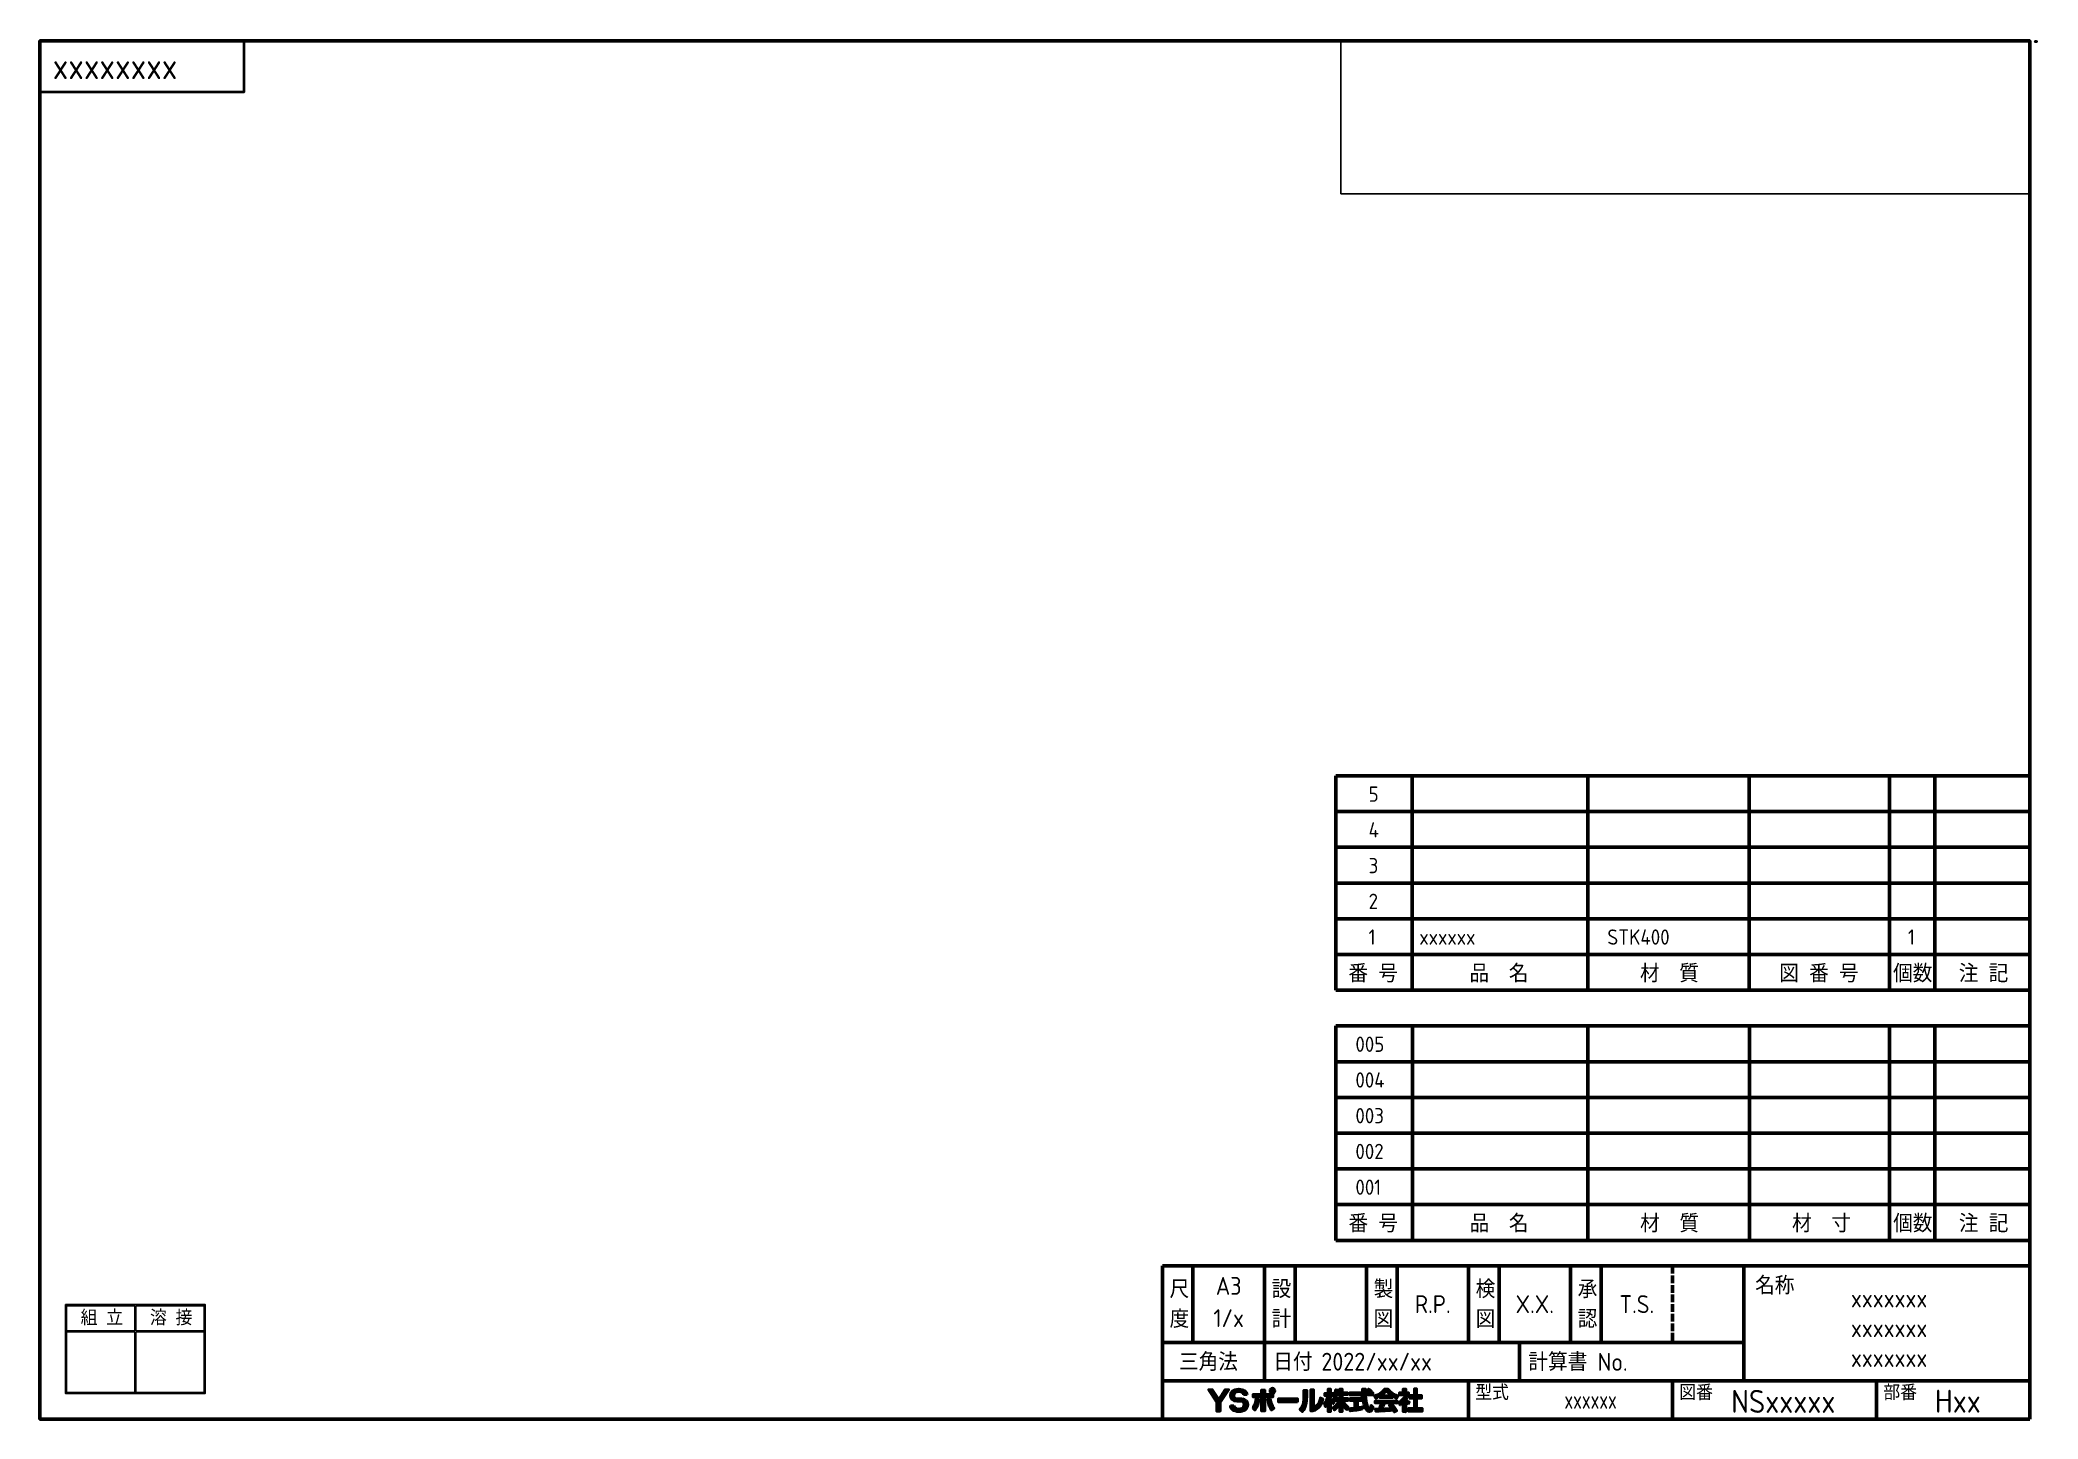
# Paper-space layout 'ﾚｲｱｳﾄ1' of a CAD drawing. Header units: millimetres. Extents: x -40 to 352, y -6 to 265.
import ezdxf
from ezdxf.enums import TextEntityAlignment as Align

# ---------------------------------------------------------------- set-up
doc = ezdxf.new("R2010")
doc.units = ezdxf.units.MM
doc.header["$LTSCALE"] = 0.5
doc.linetypes.add('AM_ISO02W050', pattern=[7.5, 6, -1.5])
for name, color, linetype, lineweight in [('AM_0', 7, 'Continuous', 50), ('AM_1', 2, 'Continuous', 50), ('AM_4', 3, 'Continuous', 25), ('AM_6', 2, 'Continuous', 35)]:
    doc.layers.add(name, color=color, linetype=linetype, lineweight=lineweight)
doc.layers.add('MD', color=7, linetype='Continuous')
doc.styles.get("Standard").update_dxf_attribs({"font": 'ISOCP.SHX', "bigfont": 'EXTFONT.SHX'})

# ---------------------------------------------------------------- blocks, each defined once
blk = doc.blocks.new('A3枠')
at = {"layer": 'AM_0', "color": 1, "ltscale": 0.5}
for p, q in [((231.25, 37.52), (401.25, 37.52)), ((231.25, 7.52), (231.25, 37.52))]:
    blk.add_line(p, q, dxfattribs=at)
at = {"layer": 'AM_0', "ltscale": 0.5}
for p, q in [((237.25, 37.52), (237.25, 22.52)), ((251.25, 37.52), (251.25, 15.02)), ((257.25, 37.52), (257.25, 22.52)), ((271.25, 37.52), (271.25, 22.52)), ((277.25, 37.52), (277.25, 22.52)), ((291.25, 37.52), (291.25, 22.52)), ((297.25, 37.52), (297.25, 22.52)), ((311.25, 37.52), (311.25, 22.52)), ((317.25, 37.52), (317.25, 22.52)), ((345.25, 37.52), (345.25, 15.02)), ((231.25, 22.52), (345.25, 22.52)), ((301.25, 22.52), (301.25, 15.02)), ((231.25, 15.02), (401.25, 15.02)), ((291.25, 15.02), (291.25, 7.52)), ((331.25, 15.02), (331.25, 7.52)), ((371.25, 15.02), (371.25, 7.52))]:
    blk.add_line(p, q, dxfattribs=at)
at = {"layer": 'AM_0', "color": 2, "linetype": 'AM_ISO02W050', "ltscale": 0.5}
blk.add_line((331.25, 37.52), (331.25, 22.52), dxfattribs=at)
at = {"layer": 'AM_0', "color": 1, "ltscale": 0.5}
blk.add_lwpolyline([(401.25, 7.52), (11.25, 7.52), (11.25, 277.52), (401.25, 277.52)], close=True, dxfattribs=at)
at = {"layer": 'AM_1', "lineweight": 35}
for points in [[(242.61, 9.01), (241.96, 9.01), (241.96, 10.76), (240.27, 13.29), (241.04, 13.29), (242.29, 11.38), (243.54, 13.29), (244.31, 13.29), (242.61, 10.76), (242.61, 9.01)], [(251.34, 13.25), (251.34, 12.41), (252.91, 12.41), (252.91, 11.82), (251.34, 11.82), (251.34, 9.09), (250.69, 9.09), (250.69, 11.82), (249.03, 11.82), (249.03, 12.41), (250.69, 12.41), (250.69, 13.25), (251.34, 13.25)], [(279.64, 11.59), (280.6, 11.59), (280.6, 9.6), (279.42, 9.6), (279.42, 9.06), (282.24, 9.06), (282.24, 9.6), (281.14, 9.6), (281.14, 11.59), (282.14, 11.59), (282.14, 12.13), (281.14, 12.13), (281.14, 13.44), (280.6, 13.44), (280.6, 12.13), (279.64, 12.13), (279.64, 11.59)], [(257.76, 10.82), (253.99, 10.82), (253.99, 11.53), (257.76, 11.53), (257.76, 10.82)]]:
    blk.add_lwpolyline(points, dxfattribs=at)
for points, knots in [([(245.9, 10.94), (245.02, 10.94), (244.59, 11.42), (244.59, 12.15), (244.59, 12.89), (245.19, 13.41), (246.22, 13.41), (247.25, 13.41), (247.86, 12.94), (247.86, 12.26)], [6, 6, 6, 6, 7, 7, 7, 8, 8, 8, 9, 9, 9, 9]), ([(247.18, 12.26), (247.18, 12.54), (246.99, 12.82), (246.22, 12.82), (245.56, 12.82), (245.25, 12.54), (245.25, 12.17), (245.25, 11.85), (245.39, 11.55), (245.94, 11.55)], [10, 10, 10, 10, 11, 11, 11, 12, 12, 12, 13, 13, 13, 13]), ([(253.34, 13.03), (253.34, 12.75), (253.11, 12.51), (252.81, 12.51), (252.53, 12.51), (252.29, 12.74), (252.29, 13.03), (252.29, 13.32), (252.54, 13.55), (252.81, 13.55), (253.1, 13.55), (253.34, 13.32), (253.34, 13.03)], [0, 0, 0, 0, 1, 1, 1, 2, 2, 2, 3, 3, 3, 4, 4, 4, 4]), ([(252.59, 13.03), (252.59, 12.91), (252.69, 12.8), (252.81, 12.8), (252.94, 12.8), (253.04, 12.9), (253.04, 13.03), (253.04, 13.15), (252.94, 13.25), (252.81, 13.25), (252.68, 13.25), (252.59, 13.14), (252.59, 13.03)], [0, 0, 0, 0, 1, 1, 1, 2, 2, 2, 3, 3, 3, 4, 4, 4, 4]), ([(259.61, 11.91), (259.61, 11.34), (259.55, 10.82), (259.45, 10.35), (259.33, 9.77), (259.08, 9.32), (258.69, 8.95), (258.69, 8.95), (258.17, 9.41), (258.17, 9.41), (258.43, 9.67), (258.94, 10.16), (258.94, 11.81), (258.94, 11.81), (258.94, 13.11), (258.94, 13.11), (258.94, 13.11), (259.61, 13.11), (259.61, 13.11), (259.61, 13.11), (259.61, 11.91), (259.61, 11.91)], [0, 0, 0, 0, 1, 1, 1, 2, 2, 2, 3, 3, 3, 4, 4, 4, 5, 5, 5, 6, 6, 6, 7, 7, 7, 7]), ([(260.93, 9.89), (261.22, 10), (261.54, 10.16), (261.8, 10.59), (261.91, 10.77), (262.11, 11.13), (262.2, 11.69), (262.2, 11.69), (262.8, 11.43), (262.8, 11.43), (262.53, 10.07), (261.63, 9.13), (260.28, 9.11), (260.28, 9.11), (260.28, 13.26), (260.28, 13.26), (260.28, 13.26), (260.93, 13.26), (260.93, 13.26), (260.93, 13.26), (260.93, 9.89), (260.93, 9.89)], [0, 0, 0, 0, 1, 1, 1, 2, 2, 2, 3, 3, 3, 4, 4, 4, 5, 5, 5, 6, 6, 6, 7, 7, 7, 7]), ([(264.61, 10.4), (264.61, 10.4), (264.91, 10.82), (264.91, 10.82), (264.61, 11.1), (264.34, 11.52), (264.24, 11.73), (264.24, 11.73), (264.24, 11.74), (264.24, 11.74), (264.24, 11.74), (264.24, 12.09), (264.24, 12.09), (264.24, 12.09), (264.78, 12.09), (264.78, 12.09), (264.78, 12.09), (264.78, 12.58), (264.78, 12.58), (264.78, 12.58), (264.24, 12.58), (264.24, 12.58), (264.24, 12.58), (264.24, 13.43), (264.24, 13.43), (264.24, 13.43), (263.76, 13.43), (263.76, 13.43), (263.76, 13.43), (263.76, 12.58), (263.76, 12.58), (263.76, 12.58), (263.11, 12.58), (263.11, 12.58), (263.11, 12.58), (263.11, 12.09), (263.11, 12.09), (263.11, 12.09), (263.72, 12.09), (263.72, 12.09), (263.72, 12.09), (263.7, 12.04), (263.7, 12.04), (263.52, 11.43), (263.31, 10.97), (263.02, 10.59), (263.02, 10.59), (263.22, 9.92), (263.22, 9.92), (263.39, 10.17), (263.52, 10.43), (263.68, 10.93), (263.68, 10.93), (263.76, 11.17), (263.76, 11.17), (263.76, 11.17), (263.76, 8.92), (263.76, 8.92), (263.76, 8.92), (264.24, 8.92), (264.24, 8.92), (264.24, 8.92), (264.24, 11.14), (264.24, 11.14), (264.24, 11.14), (264.31, 10.96), (264.31, 10.96), (264.4, 10.75), (264.49, 10.57), (264.61, 10.4)], [0, 0, 0, 0, 1, 1, 1, 2, 2, 2, 3, 3, 3, 4, 4, 4, 5, 5, 5, 6, 6, 6, 7, 7, 7, 8, 8, 8, 9, 9, 9, 10, 10, 10, 11, 11, 11, 12, 12, 12, 13, 13, 13, 14, 14, 14, 15, 15, 15, 16, 16, 16, 17, 17, 17, 18, 18, 18, 19, 19, 19, 20, 20, 20, 21, 21, 21, 22, 22, 22, 23, 23, 23, 23]), ([(267.45, 9.27), (267.45, 9.27), (267.69, 9.86), (267.69, 9.86), (267.32, 10.15), (267.01, 10.47), (266.7, 11.03), (266.7, 11.03), (266.67, 11.09), (266.67, 11.09), (266.67, 11.09), (267.61, 11.09), (267.61, 11.09), (267.61, 11.09), (267.61, 11.59), (267.61, 11.59), (267.61, 11.59), (266.52, 11.59), (266.52, 11.59), (266.52, 11.59), (266.52, 12.25), (266.52, 12.25), (266.52, 12.25), (267.53, 12.25), (267.53, 12.25), (267.53, 12.25), (267.53, 12.74), (267.53, 12.74), (267.53, 12.74), (266.52, 12.74), (266.52, 12.74), (266.52, 12.74), (266.52, 13.43), (266.52, 13.43), (266.52, 13.43), (266.02, 13.43), (266.02, 13.43), (266.02, 13.43), (266.02, 12.74), (266.02, 12.74), (266.02, 12.74), (265.62, 12.74), (265.62, 12.74), (265.62, 12.74), (265.64, 12.79), (265.64, 12.79), (265.69, 13.01), (265.72, 13.12), (265.74, 13.24), (265.74, 13.24), (265.24, 13.3), (265.24, 13.3), (265.17, 12.98), (265.07, 12.57), (264.85, 12.19), (264.85, 12.19), (264.78, 12.07), (264.78, 12.07), (264.78, 12.07), (264.78, 12.08), (264.78, 12.08), (264.78, 12.08), (264.74, 12.03), (264.74, 12.03), (264.74, 12.02), (264.73, 12.02), (264.73, 12.01), (264.73, 12.01), (265.18, 11.71), (265.18, 11.71), (265.25, 11.83), (265.34, 11.96), (265.45, 12.23), (265.45, 12.23), (265.46, 12.25), (265.46, 12.25), (265.46, 12.25), (266.02, 12.25), (266.02, 12.25), (266.02, 12.25), (266.02, 11.59), (266.02, 11.59), (266.02, 11.59), (264.85, 11.59), (264.85, 11.59), (264.85, 11.59), (264.85, 11.09), (264.85, 11.09), (264.85, 11.09), (265.87, 11.09), (265.87, 11.09), (265.87, 11.09), (265.84, 11.03), (265.84, 11.03), (265.53, 10.51), (265.16, 10.11), (264.65, 9.77), (264.65, 9.77), (264.97, 9.28), (264.97, 9.28), (265.48, 9.69), (265.73, 10.05), (265.95, 10.46), (265.95, 10.46), (266.02, 10.59), (266.02, 10.59), (266.02, 10.59), (266.02, 8.92), (266.02, 8.92), (266.02, 8.92), (266.52, 8.92), (266.52, 8.92), (266.52, 8.92), (266.52, 10.61), (266.52, 10.61), (266.52, 10.61), (266.59, 10.46), (266.59, 10.46), (266.95, 9.73), (267.29, 9.41), (267.45, 9.27)], [0, 0, 0, 0, 1, 1, 1, 2, 2, 2, 3, 3, 3, 4, 4, 4, 5, 5, 5, 6, 6, 6, 7, 7, 7, 8, 8, 8, 9, 9, 9, 10, 10, 10, 11, 11, 11, 12, 12, 12, 13, 13, 13, 14, 14, 14, 15, 15, 15, 16, 16, 16, 17, 17, 17, 18, 18, 18, 19, 19, 19, 20, 20, 20, 21, 21, 21, 22, 22, 22, 23, 23, 23, 24, 24, 24, 25, 25, 25, 26, 26, 26, 27, 27, 27, 28, 28, 28, 29, 29, 29, 30, 30, 30, 31, 31, 31, 32, 32, 32, 33, 33, 33, 34, 34, 34, 35, 35, 35, 36, 36, 36, 37, 37, 37, 38, 38, 38, 39, 39, 39, 40, 40, 40, 40]), ([(271.88, 8.91), (272.18, 8.91), (272.41, 9.23), (272.55, 9.84), (272.55, 9.84), (272.21, 10.25), (272.21, 10.25), (272.12, 9.9), (272.01, 9.6), (271.83, 9.6), (271.56, 9.6), (271.13, 10.51), (271.06, 12.15), (271.06, 12.15), (271.06, 12.19), (271.06, 12.19), (271.06, 12.19), (272.48, 12.19), (272.48, 12.19), (272.48, 12.19), (272.48, 12.7), (272.48, 12.7), (272.48, 12.7), (271.05, 12.7), (271.05, 12.7), (271.05, 12.7), (271.05, 12.74), (271.05, 12.74), (271.05, 13.01), (271.04, 13.31), (271.04, 13.43), (271.04, 13.43), (270.49, 13.43), (270.49, 13.43), (270.49, 13.28), (270.5, 12.86), (270.5, 12.74), (270.5, 12.74), (270.51, 12.7), (270.51, 12.7), (270.51, 12.7), (267.99, 12.7), (267.99, 12.7), (267.99, 12.7), (267.99, 12.19), (267.99, 12.19), (267.99, 12.19), (270.52, 12.19), (270.52, 12.19), (270.52, 12.19), (270.52, 12.16), (270.52, 12.16), (270.65, 9.07), (271.68, 8.91), (271.88, 8.91)], [0, 0, 0, 0, 1, 1, 1, 2, 2, 2, 3, 3, 3, 4, 4, 4, 5, 5, 5, 6, 6, 6, 7, 7, 7, 8, 8, 8, 9, 9, 9, 10, 10, 10, 11, 11, 11, 12, 12, 12, 13, 13, 13, 14, 14, 14, 15, 15, 15, 16, 16, 16, 17, 17, 17, 18, 18, 18, 18]), ([(271.3, 13.2), (271.48, 13.08), (271.64, 12.94), (271.81, 12.77), (271.81, 12.77), (271.86, 12.72), (271.86, 12.72), (271.86, 12.72), (272.25, 13), (272.25, 13), (272.08, 13.19), (271.89, 13.33), (271.67, 13.46), (271.67, 13.46), (271.3, 13.2), (271.3, 13.2)], [0, 0, 0, 0, 1, 1, 1, 2, 2, 2, 3, 3, 3, 4, 4, 4, 5, 5, 5, 5]), ([(272.81, 12.06), (272.81, 12.06), (273.08, 11.53), (273.08, 11.53), (273.23, 11.6), (273.47, 11.71), (273.83, 11.92), (273.83, 11.92), (273.88, 11.96), (273.88, 11.96), (273.88, 11.96), (273.88, 11.66), (273.88, 11.66), (273.88, 11.66), (276.37, 11.66), (276.37, 11.66), (276.37, 11.66), (276.37, 11.97), (276.37, 11.97), (276.37, 11.97), (276.43, 11.93), (276.43, 11.93), (276.78, 11.71), (277.01, 11.6), (277.16, 11.54), (277.16, 11.54), (277.44, 12.06), (277.44, 12.06), (276.29, 12.53), (275.79, 13.02), (275.46, 13.44), (275.46, 13.44), (274.81, 13.44), (274.81, 13.44), (274.55, 13.06), (274, 12.53), (272.81, 12.06)], [0, 0, 0, 0, 1, 1, 1, 2, 2, 2, 3, 3, 3, 4, 4, 4, 5, 5, 5, 6, 6, 6, 7, 7, 7, 8, 8, 8, 9, 9, 9, 10, 10, 10, 11, 11, 11, 12, 12, 12, 12]), ([(275.1, 13.01), (275.1, 13.01), (275.13, 13.05), (275.13, 13.05), (275.13, 13.05), (275.16, 13.01), (275.16, 13.01), (275.26, 12.89), (275.51, 12.6), (276.05, 12.2), (276.05, 12.2), (276.14, 12.13), (276.14, 12.13), (276.14, 12.13), (274.13, 12.13), (274.13, 12.13), (274.13, 12.13), (274.23, 12.2), (274.23, 12.2), (274.62, 12.48), (274.91, 12.75), (275.1, 13.01)], [0, 0, 0, 0, 1, 1, 1, 2, 2, 2, 3, 3, 3, 4, 4, 4, 5, 5, 5, 6, 6, 6, 7, 7, 7, 7]), ([(279.45, 10.34), (279.45, 10.34), (279.71, 10.84), (279.71, 10.84), (279.56, 10.92), (279.34, 11.06), (279.05, 11.39), (279.05, 11.39), (279.03, 11.42), (279.03, 11.42), (279.03, 11.42), (279.05, 11.44), (279.05, 11.44), (279.21, 11.66), (279.33, 11.87), (279.49, 12.19), (279.49, 12.19), (279.49, 12.72), (279.49, 12.72), (279.49, 12.72), (278.95, 12.72), (278.95, 12.72), (278.95, 12.72), (278.95, 13.44), (278.95, 13.44), (278.95, 13.44), (278.42, 13.44), (278.42, 13.44), (278.42, 13.44), (278.42, 12.72), (278.42, 12.72), (278.42, 12.72), (277.73, 12.72), (277.73, 12.72), (277.73, 12.72), (277.73, 12.22), (277.73, 12.22), (277.73, 12.22), (278.93, 12.22), (278.93, 12.22), (278.93, 12.22), (278.91, 12.17), (278.91, 12.17), (278.7, 11.72), (278.19, 11.19), (277.67, 10.86), (277.67, 10.86), (277.84, 10.27), (277.84, 10.27), (277.98, 10.37), (278.13, 10.48), (278.35, 10.67), (278.35, 10.67), (278.42, 10.73), (278.42, 10.73), (278.42, 10.73), (278.42, 8.91), (278.42, 8.91), (278.42, 8.91), (278.95, 8.91), (278.95, 8.91), (278.95, 8.91), (278.95, 10.9), (278.95, 10.9), (278.95, 10.9), (279.02, 10.81), (279.02, 10.81), (279.17, 10.61), (279.32, 10.46), (279.45, 10.34)], [0, 0, 0, 0, 1, 1, 1, 2, 2, 2, 3, 3, 3, 4, 4, 4, 5, 5, 5, 6, 6, 6, 7, 7, 7, 8, 8, 8, 9, 9, 9, 10, 10, 10, 11, 11, 11, 12, 12, 12, 13, 13, 13, 14, 14, 14, 15, 15, 15, 16, 16, 16, 17, 17, 17, 18, 18, 18, 19, 19, 19, 20, 20, 20, 21, 21, 21, 22, 22, 22, 23, 23, 23, 23]), ([(245.28, 10.2), (245.28, 9.56), (246.11, 9.54), (246.29, 9.54), (246.44, 9.54), (247.29, 9.56), (247.29, 10.34), (247.29, 10.77), (247.05, 10.94), (246.68, 10.94)], [2, 2, 2, 2, 3, 3, 3, 4, 4, 4, 5, 5, 5, 5]), ([(246.74, 11.55), (247.72, 11.55), (247.98, 10.87), (247.98, 10.39), (247.98, 9.31), (247.14, 8.94), (246.29, 8.94)], [14, 14, 14, 14, 15, 15, 15, 16, 16, 16, 16]), ([(248.9, 9.72), (249.06, 9.89), (249.48, 10.35), (249.58, 11.45), (249.58, 11.45), (250.19, 11.37), (250.19, 11.37), (250.07, 10.22), (249.87, 9.76), (249.4, 9.24), (249.4, 9.24), (248.9, 9.72), (248.9, 9.72)], [0, 0, 0, 0, 1, 1, 1, 2, 2, 2, 3, 3, 3, 4, 4, 4, 4]), ([(252.47, 11.47), (252.55, 10.72), (252.76, 10.19), (253.19, 9.68), (253.19, 9.68), (252.62, 9.23), (252.62, 9.23), (252.23, 9.75), (252.01, 10.21), (251.83, 11.38), (251.83, 11.38), (252.47, 11.47), (252.47, 11.47)], [0, 0, 0, 0, 1, 1, 1, 2, 2, 2, 3, 3, 3, 4, 4, 4, 4]), ([(270.48, 9.43), (270.48, 9.43), (270.47, 9.93), (270.47, 9.93), (270.47, 9.93), (270.47, 9.93), (270.47, 9.93), (270.22, 9.89), (269.91, 9.84), (269.52, 9.78), (269.52, 9.78), (269.48, 9.78), (269.48, 9.78), (269.48, 9.78), (269.48, 11.08), (269.48, 11.08), (269.48, 11.08), (270.32, 11.08), (270.32, 11.08), (270.32, 11.08), (270.32, 11.59), (270.32, 11.59), (270.32, 11.59), (268.07, 11.59), (268.07, 11.59), (268.07, 11.59), (268.07, 11.08), (268.07, 11.08), (268.07, 11.08), (268.95, 11.08), (268.95, 11.08), (268.95, 11.08), (268.95, 9.71), (268.95, 9.71), (268.95, 9.71), (268.91, 9.7), (268.91, 9.7), (268.52, 9.66), (268.25, 9.63), (267.97, 9.61), (267.97, 9.61), (268.04, 9.06), (268.04, 9.06), (268.87, 9.16), (269.8, 9.28), (270.48, 9.43)], [0, 0, 0, 0, 1, 1, 1, 2, 2, 2, 3, 3, 3, 4, 4, 4, 5, 5, 5, 6, 6, 6, 7, 7, 7, 8, 8, 8, 9, 9, 9, 10, 10, 10, 11, 11, 11, 12, 12, 12, 13, 13, 13, 14, 14, 14, 15, 15, 15, 15]), ([(276.43, 9.21), (276.43, 9.21), (276.5, 9.22), (276.5, 9.22), (276.5, 9.22), (276.51, 9.2), (276.51, 9.2), (276.59, 9.07), (276.63, 9), (276.67, 8.93), (276.68, 8.91), (276.68, 8.9), (276.69, 8.89), (276.69, 8.89), (277.18, 9.16), (277.18, 9.16), (276.84, 9.71), (276.5, 10.16), (276.15, 10.5), (276.15, 10.5), (275.7, 10.26), (275.7, 10.26), (275.94, 9.98), (276.06, 9.83), (276.16, 9.69), (276.16, 9.69), (276.21, 9.63), (276.21, 9.63), (276.21, 9.63), (276.14, 9.63), (276.14, 9.63), (275.34, 9.57), (274.52, 9.55), (274.36, 9.55), (274.36, 9.55), (274.3, 9.55), (274.3, 9.55), (274.3, 9.55), (274.33, 9.6), (274.33, 9.6), (274.47, 9.88), (274.59, 10.15), (274.79, 10.6), (274.79, 10.6), (274.8, 10.63), (274.8, 10.63), (274.8, 10.63), (277.25, 10.63), (277.25, 10.63), (277.25, 10.63), (277.25, 11.12), (277.25, 11.12), (277.25, 11.12), (272.99, 11.12), (272.99, 11.12), (272.99, 11.12), (272.99, 10.63), (272.99, 10.63), (272.99, 10.63), (274.18, 10.63), (274.18, 10.63), (274.18, 10.63), (274.16, 10.58), (274.16, 10.58), (274.05, 10.23), (273.88, 9.83), (273.74, 9.56), (273.74, 9.56), (273.73, 9.54), (273.73, 9.54), (273.73, 9.54), (273.7, 9.54), (273.7, 9.54), (273.64, 9.54), (273.44, 9.54), (273.27, 9.54), (273.18, 9.54), (273.1, 9.54), (273.05, 9.54), (273.05, 9.54), (273.12, 9.01), (273.12, 9.01), (275.01, 9.05), (275.8, 9.14), (276.43, 9.21)], [0, 0, 0, 0, 1, 1, 1, 2, 2, 2, 3, 3, 3, 4, 4, 4, 5, 5, 5, 6, 6, 6, 7, 7, 7, 8, 8, 8, 9, 9, 9, 10, 10, 10, 11, 11, 11, 12, 12, 12, 13, 13, 13, 14, 14, 14, 15, 15, 15, 16, 16, 16, 17, 17, 17, 18, 18, 18, 19, 19, 19, 20, 20, 20, 21, 21, 21, 22, 22, 22, 23, 23, 23, 24, 24, 24, 25, 25, 25, 26, 26, 26, 27, 27, 27, 28, 28, 28, 28])]:
    blk.add_open_spline(points, degree=3, knots=knots, dxfattribs=at)
for points in [[(247.86, 12.26), (247.86, 12.26), (247.18, 12.26), (247.18, 12.26)], [(246.29, 8.94), (245.06, 8.94), (244.59, 9.5), (244.59, 10.2)], [(244.59, 10.2), (244.59, 10.2), (245.28, 10.2), (245.28, 10.2)], [(246.68, 10.94), (246.68, 10.94), (245.9, 10.94), (245.9, 10.94)], [(245.94, 11.55), (245.94, 11.55), (246.74, 11.55), (246.74, 11.55)]]:
    blk.add_open_spline(points, degree=3, dxfattribs=at)
at = {"layer": 'AM_4', "lineweight": 35}
for p, q in [((240.33, 13.19), (240.43, 13.29)), ((242.65, 10.81), (240.45, 13.02)), ((240.5, 12.94), (240.86, 13.29)), ((241.88, 12.01), (240.6, 13.29)), ((240.67, 12.68), (241.14, 13.15)), ((240.84, 12.43), (241.31, 12.89)), ((241.01, 12.17), (241.47, 12.63)), ((241.08, 13.23), (241.02, 13.29)), ((241.18, 11.92), (241.64, 12.38)), ((241.35, 11.67), (241.81, 12.12)), ((241.52, 11.41), (241.98, 11.86)), ((241.86, 10.9), (244.25, 13.29)), ((241.96, 10.58), (243.57, 12.19)), ((242.99, 11.32), (242.54, 11.77)), ((243.16, 11.58), (242.71, 12.03)), ((243.33, 11.83), (242.88, 12.28)), ((242.99, 12.45), (243.83, 13.29)), ((243.5, 12.08), (243.05, 12.54)), ((243.67, 12.34), (243.21, 12.8)), ((243.84, 12.59), (243.38, 13.05)), ((244.02, 12.85), (243.57, 13.29)), ((244.19, 13.1), (243.99, 13.29)), ((245.92, 10.94), (244.59, 12.27)), ((244.6, 11.94), (246.06, 13.41)), ((244.61, 12.37), (245.56, 13.33)), ((245.45, 10.99), (244.62, 11.81)), ((245.26, 12.03), (244.68, 12.61)), ((244.69, 11.6), (245.25, 12.16)), ((245.3, 12.41), (244.83, 12.88)), ((244.85, 11.34), (245.33, 11.82)), ((245.49, 12.64), (245.05, 13.08)), ((245.79, 12.77), (245.32, 13.24)), ((246.16, 12.82), (245.64, 13.35)), ((245.87, 12.79), (246.48, 13.4)), ((246.62, 12.79), (246, 13.4)), ((246.32, 12.82), (246.85, 13.34)), ((247.57, 12.26), (246.43, 13.4)), ((246.7, 12.77), (247.17, 13.24)), ((247.86, 12.4), (246.94, 13.32)), ((247, 12.64), (247.44, 13.08)), ((247.17, 12.39), (247.66, 12.88)), ((247.46, 12.26), (247.81, 12.6)), ((249.03, 12.13), (249.31, 12.41)), ((249.28, 11.82), (249.03, 12.07)), ((249.7, 11.82), (249.12, 12.41)), ((249.15, 11.82), (249.73, 12.41)), ((250.13, 11.82), (249.54, 12.41)), ((249.57, 11.82), (250.16, 12.41)), ((251.34, 11.04), (249.97, 12.41)), ((250, 11.82), (251.34, 13.16)), ((251.34, 11.46), (250.39, 12.41)), ((250.42, 11.82), (251.34, 12.74)), ((250.69, 12.94), (251, 13.25)), ((251.83, 11.82), (250.69, 12.96)), ((251.4, 11.82), (250.69, 12.54)), ((250.69, 11.66), (251.43, 12.41)), ((250.69, 11.24), (251.86, 12.41)), ((251.34, 12.74), (250.82, 13.25)), ((251.34, 13.16), (251.25, 13.25)), ((252.25, 11.82), (251.67, 12.41)), ((251.69, 11.82), (252.28, 12.41)), ((252.67, 11.82), (252.09, 12.41)), ((252.12, 11.82), (252.7, 12.41)), ((252.84, 12.51), (252.29, 13.05)), ((252.32, 12.87), (252.97, 13.53)), ((252.62, 13.15), (252.41, 13.36)), ((252.49, 12.62), (252.7, 12.83)), ((252.91, 12.01), (252.51, 12.41)), ((252.54, 11.82), (252.91, 12.19)), ((253.32, 12.88), (252.67, 13.53)), ((252.8, 12.51), (253.34, 13.04)), ((253.15, 12.62), (252.93, 12.84)), ((253.01, 13.14), (253.23, 13.35)), ((258.93, 11.42), (259.61, 12.1)), ((258.94, 12.71), (259.34, 13.11)), ((258.94, 12.28), (259.61, 12.95)), ((259.61, 12.11), (258.94, 12.77)), ((258.94, 11.86), (259.61, 12.52)), ((259.6, 11.68), (258.94, 12.34)), ((259.58, 11.28), (258.94, 11.92)), ((259.61, 12.53), (259.03, 13.11)), ((259.61, 12.95), (259.45, 13.11)), ((260.28, 13.2), (260.34, 13.26)), ((260.28, 12.78), (260.77, 13.26)), ((260.93, 12.48), (260.28, 13.12)), ((260.28, 12.35), (260.93, 13)), ((260.93, 12.05), (260.28, 12.7)), ((260.28, 11.93), (260.93, 12.58)), ((260.93, 11.63), (260.28, 12.28)), ((260.28, 11.5), (260.93, 12.15)), ((260.93, 11.2), (260.28, 11.85)), ((260.93, 12.9), (260.57, 13.26)), ((263.11, 12.21), (263.48, 12.58)), ((263.11, 12.54), (263.15, 12.58)), ((263.44, 12.09), (263.11, 12.42)), ((264.26, 11.69), (263.37, 12.58)), ((263.4, 11.23), (264.75, 12.58)), ((263.42, 12.09), (264.24, 12.91)), ((264.82, 10.7), (263.65, 11.88)), ((263.66, 11.91), (264.33, 12.58)), ((263.76, 13.28), (263.91, 13.43)), ((263.76, 12.85), (264.24, 13.34)), ((264.71, 12.09), (263.76, 13.04)), ((264.29, 12.09), (263.76, 12.62)), ((264.24, 12.99), (263.8, 13.43)), ((264.24, 13.41), (264.22, 13.43)), ((264.78, 12.45), (264.65, 12.58)), ((264.69, 12.09), (264.78, 12.18)), ((264.92, 11.88), (264.75, 12.05)), ((265.77, 12.74), (264.91, 11.89)), ((265.3, 11.92), (264.91, 12.31)), ((264.92, 12.32), (265.72, 13.12)), ((265.44, 12.21), (265.04, 12.61)), ((265.82, 12.25), (265.15, 12.93)), ((265.65, 12.85), (265.23, 13.27)), ((265.73, 13.19), (265.68, 13.25)), ((265.7, 12.25), (266.52, 13.07)), ((266.52, 11.98), (265.75, 12.74)), ((265.81, 11.09), (266.52, 11.8)), ((266.02, 13.42), (266.03, 13.43)), ((266.02, 13), (266.45, 13.43)), ((266.52, 12.83), (266.02, 13.33)), ((266.67, 12.25), (266.02, 12.9)), ((266.02, 12.15), (266.62, 12.74)), ((266.02, 11.72), (266.52, 12.22)), ((266.99, 11.09), (266.02, 12.05)), ((266.52, 13.25), (266.34, 13.43)), ((266.55, 12.25), (267.04, 12.74)), ((267.09, 12.25), (266.6, 12.74)), ((266.97, 12.25), (267.47, 12.74)), ((267.52, 12.25), (267.03, 12.74)), ((267.4, 12.25), (267.53, 12.38)), ((267.53, 12.67), (267.45, 12.74)), ((267.99, 12.42), (268.27, 12.7)), ((268.43, 12.19), (267.99, 12.63)), ((268, 12.19), (267.99, 12.2)), ((268.19, 12.19), (268.69, 12.7)), ((268.85, 12.19), (268.34, 12.7)), ((268.61, 12.19), (269.12, 12.7)), ((269.27, 12.19), (268.77, 12.7)), ((269.04, 12.19), (269.54, 12.7)), ((269.7, 12.19), (269.19, 12.7)), ((269.46, 12.19), (269.97, 12.7)), ((271.16, 11.16), (269.62, 12.7)), ((269.88, 12.19), (270.39, 12.7)), ((271.1, 11.64), (270.04, 12.7)), ((270.31, 12.19), (271.05, 12.93)), ((271.07, 12.1), (270.46, 12.7)), ((271.4, 12.19), (270.49, 13.09)), ((270.5, 12.81), (271.04, 13.35)), ((270.53, 11.99), (271.24, 12.7)), ((270.56, 11.59), (271.66, 12.7)), ((271.05, 12.97), (270.58, 13.43)), ((271.04, 13.4), (271.01, 13.43)), ((271.31, 13.19), (271.34, 13.23)), ((271.82, 12.19), (271.31, 12.7)), ((272.02, 12.84), (271.51, 13.35)), ((271.55, 13.01), (271.87, 13.33)), ((271.58, 12.19), (272.09, 12.7)), ((272.24, 12.19), (271.74, 12.7)), ((271.77, 12.81), (272.11, 13.15)), ((272.01, 12.19), (272.48, 12.67)), ((272.48, 12.38), (272.16, 12.7)), ((272.43, 12.19), (272.48, 12.25)), ((273.25, 11.61), (272.82, 12.04)), ((272.92, 11.84), (273.42, 12.33)), ((273.07, 11.56), (274.95, 13.44)), ((273.53, 11.76), (273.1, 12.18)), ((273.8, 11.91), (273.39, 12.32)), ((274.47, 11.66), (273.67, 12.47)), ((273.88, 11.95), (275.37, 13.44)), ((274.05, 11.66), (273.88, 11.83)), ((274.31, 12.25), (273.93, 12.63)), ((274.02, 11.66), (274.48, 12.13)), ((274.54, 12.44), (274.18, 12.8)), ((274.77, 12.64), (274.41, 13)), ((274.9, 11.66), (274.43, 12.13)), ((274.44, 11.66), (274.91, 12.13)), ((274.98, 12.86), (274.62, 13.21)), ((276.37, 11.88), (274.82, 13.44)), ((275.32, 11.66), (274.86, 12.13)), ((274.87, 11.66), (275.33, 12.13)), ((277.13, 11.55), (275.24, 13.44)), ((275.26, 12.9), (275.61, 13.26)), ((275.75, 11.66), (275.28, 12.13)), ((275.29, 11.66), (275.76, 12.13)), ((275.47, 12.68), (275.82, 13.04)), ((275.69, 12.48), (276.05, 12.84)), ((276.17, 11.66), (275.71, 12.13)), ((275.72, 11.66), (276.55, 12.5)), ((275.92, 12.29), (276.29, 12.66)), ((276.14, 11.66), (276.82, 12.35)), ((277.3, 11.8), (276.68, 12.42)), ((276.68, 11.78), (277.11, 12.21)), ((276.96, 11.63), (277.4, 12.08)), ((277.72, 10.69), (279.49, 12.47)), ((277.73, 12.41), (278.04, 12.72)), ((278.15, 12.22), (277.73, 12.64)), ((277.82, 10.37), (279.33, 11.88)), ((277.97, 12.22), (278.95, 13.2)), ((278.58, 12.22), (278.09, 12.72)), ((278.4, 12.22), (278.95, 12.77)), ((278.42, 13.09), (278.76, 13.44)), ((279.48, 12.17), (278.42, 13.23)), ((279.33, 11.89), (278.42, 12.81)), ((278.95, 13.13), (278.64, 13.44)), ((279.18, 11.63), (278.81, 11.99)), ((278.82, 12.22), (279.32, 12.72)), ((279.49, 12.58), (279.36, 12.72)), ((279.64, 11.77), (280, 12.13)), ((280.06, 11.59), (279.64, 12.01)), ((279.89, 11.59), (281.14, 12.84)), ((281.14, 10.94), (279.94, 12.13)), ((280.31, 11.59), (281.14, 12.42)), ((281.14, 11.36), (280.37, 12.13)), ((280.6, 13.15), (280.89, 13.44)), ((280.6, 12.72), (281.14, 13.27)), ((281.14, 12.63), (280.6, 13.17)), ((281.14, 12.21), (280.6, 12.75)), ((281.33, 11.59), (280.6, 12.33)), ((280.6, 11.45), (281.28, 12.13)), ((280.6, 11.03), (281.7, 12.13)), ((281.14, 13.06), (280.76, 13.44)), ((281.76, 11.59), (281.22, 12.13)), ((281.58, 11.59), (282.12, 12.13)), ((282.14, 11.63), (281.64, 12.13)), ((282.14, 12.05), (282.07, 12.13)), ((242.61, 10.43), (241.31, 11.73)), ((241.69, 11.16), (242.15, 11.61)), ((241.96, 10.15), (242.71, 10.9)), ((242.61, 10.01), (241.96, 10.65)), ((241.96, 9.73), (242.61, 10.38)), ((242.61, 9.58), (241.96, 10.23)), ((241.96, 9.3), (242.61, 9.95)), ((242.61, 9.16), (241.96, 9.81)), ((242.34, 9.01), (241.96, 9.38)), ((242.09, 9.01), (242.61, 9.53)), ((242.82, 11.07), (242.38, 11.52)), ((242.52, 9.01), (242.61, 9.1)), ((244.59, 10.18), (244.61, 10.2)), ((245.76, 8.98), (244.59, 10.15)), ((244.63, 9.85), (244.98, 10.2)), ((244.76, 9.56), (245.29, 10.08)), ((245.09, 9.23), (244.77, 9.55)), ((246.22, 8.94), (244.96, 10.2)), ((244.96, 9.33), (245.43, 9.8)), ((245.08, 11.14), (245.55, 11.62)), ((245.21, 9.16), (245.69, 9.64)), ((245.37, 11.01), (245.91, 11.55)), ((245.51, 9.04), (246.03, 9.56)), ((246.34, 10.94), (245.71, 11.57)), ((245.73, 10.95), (246.33, 11.55)), ((245.87, 8.97), (246.45, 9.55)), ((246.63, 8.96), (246.03, 9.56)), ((246.14, 10.94), (246.76, 11.55)), ((246.77, 10.94), (246.16, 11.55)), ((246.27, 8.94), (247.95, 10.63)), ((246.98, 9.03), (246.46, 9.55)), ((246.57, 10.94), (247.14, 11.51)), ((247.96, 10.17), (246.58, 11.55)), ((246.73, 8.98), (247.97, 10.22)), ((247.28, 9.16), (246.81, 9.63)), ((246.95, 10.9), (247.44, 11.39)), ((247.96, 10.6), (247.03, 11.53)), ((247.53, 9.33), (247.07, 9.79)), ((247.2, 10.72), (247.68, 11.2)), ((247.74, 9.55), (247.24, 10.04)), ((247.29, 10.39), (247.85, 10.95)), ((247.88, 9.83), (247.29, 10.42)), ((247.4, 9.23), (247.76, 9.59)), ((249.03, 9.59), (250.08, 10.63)), ((249.56, 9.43), (249.07, 9.92)), ((249.73, 9.68), (249.23, 10.18)), ((249.25, 9.38), (249.91, 10.04)), ((249.26, 10.24), (250.16, 11.14)), ((249.88, 9.95), (249.36, 10.47)), ((249.99, 10.26), (249.47, 10.79)), ((249.49, 10.89), (250, 11.4)), ((250.08, 10.6), (249.54, 11.14)), ((249.57, 11.4), (249.62, 11.44)), ((250.14, 10.96), (249.67, 11.44)), ((250.19, 11.34), (250.15, 11.38)), ((250.69, 10.82), (251.34, 11.46)), ((251.34, 10.62), (250.69, 11.26)), ((250.69, 10.39), (251.34, 11.04)), ((251.34, 10.19), (250.69, 10.84)), ((250.69, 9.97), (251.34, 10.62)), ((251.34, 9.77), (250.69, 10.42)), ((250.69, 9.54), (251.34, 10.19)), ((251.34, 9.34), (250.69, 9.99)), ((250.69, 9.12), (251.34, 9.77)), ((251.17, 9.09), (250.69, 9.57)), ((250.74, 9.09), (250.69, 9.14)), ((251.08, 9.09), (251.34, 9.34)), ((252.67, 10.55), (251.84, 11.38)), ((251.87, 11.15), (252.14, 11.42)), ((253.15, 9.65), (251.92, 10.88)), ((251.94, 10.79), (252.48, 11.34)), ((252.02, 10.45), (252.55, 10.98)), ((252.91, 9.46), (252.06, 10.32)), ((252.12, 10.13), (252.64, 10.65)), ((252.52, 11.13), (252.22, 11.43)), ((252.25, 9.83), (252.76, 10.34)), ((252.4, 9.56), (252.91, 10.07)), ((252.68, 9.27), (252.4, 9.55)), ((252.57, 9.3), (253.08, 9.81)), ((253.99, 11.15), (254.37, 11.53)), ((254.52, 10.82), (253.99, 11.35)), ((254.1, 10.82), (253.99, 10.93)), ((254.09, 10.82), (254.79, 11.53)), ((254.95, 10.82), (254.24, 11.53)), ((254.51, 10.82), (255.22, 11.53)), ((255.37, 10.82), (254.67, 11.53)), ((254.94, 10.82), (255.64, 11.53)), ((255.8, 10.82), (255.09, 11.53)), ((255.36, 10.82), (256.07, 11.53)), ((256.22, 10.82), (255.51, 11.53)), ((255.78, 10.82), (256.49, 11.53)), ((256.64, 10.82), (255.94, 11.53)), ((256.21, 10.82), (256.91, 11.53)), ((257.07, 10.82), (256.36, 11.53)), ((256.63, 10.82), (257.34, 11.53)), ((257.49, 10.82), (256.79, 11.53)), ((257.06, 10.82), (257.76, 11.52)), ((257.76, 10.98), (257.21, 11.53)), ((257.48, 10.82), (257.76, 11.1)), ((257.76, 11.41), (257.64, 11.53)), ((258.18, 9.4), (259.52, 10.74)), ((258.81, 9.08), (258.32, 9.57)), ((258.41, 9.2), (259.42, 10.21)), ((259.01, 9.31), (258.5, 9.81)), ((258.63, 9.01), (259.13, 9.5)), ((259.17, 9.57), (258.65, 10.09)), ((258.77, 10.42), (259.58, 11.22)), ((259.3, 9.86), (258.77, 10.4)), ((259.41, 10.18), (258.85, 10.74)), ((258.89, 10.96), (259.6, 11.67)), ((259.48, 10.53), (258.91, 11.11)), ((259.54, 10.89), (258.94, 11.5)), ((260.28, 11.08), (260.93, 11.73)), ((260.93, 10.78), (260.28, 11.43)), ((260.28, 10.65), (260.93, 11.3)), ((260.93, 10.35), (260.28, 11)), ((260.28, 10.23), (260.93, 10.88)), ((261.45, 9.41), (260.28, 10.58)), ((260.28, 9.81), (260.93, 10.45)), ((261.16, 9.27), (260.28, 10.15)), ((260.28, 9.38), (260.93, 10.03)), ((260.84, 9.18), (260.28, 9.73)), ((260.47, 9.12), (260.28, 9.31)), ((260.44, 9.12), (262.77, 11.44)), ((260.96, 9.21), (262.66, 10.91)), ((261.71, 9.57), (261.25, 10.04)), ((261.94, 9.77), (261.49, 10.22)), ((262.15, 9.99), (261.7, 10.44)), ((262.33, 10.23), (261.86, 10.7)), ((261.91, 9.73), (262.06, 9.89)), ((262.48, 10.5), (262, 10.98)), ((262.07, 11.17), (262.47, 11.57)), ((262.61, 10.79), (262.11, 11.3)), ((262.72, 11.11), (262.19, 11.64)), ((263.32, 10.08), (263.11, 10.3)), ((263.47, 10.36), (263.12, 10.72)), ((263.16, 10.13), (263.53, 10.51)), ((263.59, 10.66), (263.28, 10.98)), ((263.7, 10.98), (263.42, 11.26)), ((264.24, 10.86), (263.54, 11.56)), ((263.75, 11.15), (264.27, 11.67)), ((263.76, 10.73), (264.43, 11.41)), ((264.24, 10.44), (263.76, 10.92)), ((263.76, 10.31), (264.24, 10.79)), ((264.24, 10.02), (263.76, 10.5)), ((263.76, 9.88), (264.24, 10.37)), ((264.24, 9.59), (263.76, 10.07)), ((263.76, 9.46), (264.24, 9.94)), ((264.24, 9.17), (263.76, 9.65)), ((263.76, 9.04), (264.24, 9.52)), ((264.06, 8.92), (263.76, 9.23)), ((264.07, 8.92), (264.24, 9.09)), ((264.34, 10.89), (264.61, 11.16)), ((264.65, 10.46), (264.46, 10.64)), ((264.48, 10.61), (264.8, 10.93)), ((264.76, 9.61), (266.73, 11.59)), ((265.2, 9.48), (264.81, 9.87)), ((264.85, 11.41), (265.04, 11.59)), ((264.85, 11.59), (264.86, 11.59)), ((265.29, 11.09), (264.85, 11.52)), ((264.87, 11.09), (264.85, 11.1)), ((264.92, 9.35), (265.84, 10.28)), ((264.96, 11.09), (265.46, 11.59)), ((264.97, 9.28), (264.96, 9.29)), ((265.41, 9.69), (265.04, 10.06)), ((266.52, 10.28), (265.21, 11.59)), ((265.61, 9.92), (265.26, 10.27)), ((265.38, 11.09), (265.89, 11.59)), ((265.78, 10.17), (265.46, 10.49)), ((267.6, 9.63), (265.64, 11.59)), ((265.94, 10.44), (265.65, 10.73)), ((266.81, 10.84), (266.02, 11.63)), ((266.02, 10.45), (267.16, 11.59)), ((266.02, 10.03), (266.52, 10.52)), ((266.52, 9.86), (266.02, 10.36)), ((266.02, 9.6), (266.52, 10.1)), ((266.52, 9.44), (266.02, 9.93)), ((266.02, 9.18), (266.52, 9.68)), ((266.52, 9.01), (266.02, 9.51)), ((266.18, 8.92), (266.02, 9.08)), ((266.19, 8.92), (266.52, 9.25)), ((266.55, 10.55), (266.82, 10.83)), ((266.69, 10.27), (266.99, 10.57)), ((266.85, 10), (267.18, 10.34)), ((267.41, 11.09), (266.91, 11.59)), ((267.47, 9.33), (266.93, 9.87)), ((267.02, 9.75), (267.39, 10.12)), ((267.08, 11.09), (267.58, 11.59)), ((267.21, 9.52), (267.61, 9.92)), ((267.61, 11.31), (267.33, 11.59)), ((267.42, 9.3), (267.49, 9.38)), ((267.5, 11.09), (267.61, 11.2)), ((267.99, 9.45), (268.16, 9.62)), ((268.15, 9.07), (268.03, 9.2)), ((268.04, 9.08), (268.63, 9.67)), ((268.53, 9.12), (268.04, 9.61)), ((268.07, 11.23), (268.43, 11.59)), ((268.27, 11.08), (268.07, 11.28)), ((269.48, 10.29), (268.18, 11.59)), ((268.35, 11.08), (268.85, 11.59)), ((268.9, 9.17), (268.43, 9.65)), ((268.51, 9.12), (269.48, 10.09)), ((269.48, 10.72), (268.61, 11.59)), ((268.77, 11.08), (269.28, 11.59)), ((269.28, 9.22), (268.81, 9.69)), ((268.95, 10.83), (269.7, 11.59)), ((268.95, 10.41), (269.48, 10.94)), ((268.95, 9.98), (269.48, 10.52)), ((270.01, 9.34), (268.95, 10.4)), ((269.65, 9.28), (268.95, 9.97)), ((268.99, 9.18), (269.61, 9.8)), ((269.54, 11.08), (269.03, 11.59)), ((269.96, 11.08), (269.46, 11.59)), ((269.49, 9.25), (270.11, 9.87)), ((269.62, 11.08), (270.13, 11.59)), ((270.32, 11.15), (269.88, 11.59)), ((270.37, 9.4), (269.93, 9.84)), ((269.99, 9.33), (270.48, 9.82)), ((270.04, 11.08), (270.32, 11.35)), ((270.48, 9.72), (270.29, 9.9)), ((270.32, 11.57), (270.3, 11.59)), ((271.26, 10.63), (270.59, 11.31)), ((270.6, 11.21), (271.09, 11.71)), ((270.65, 10.84), (271.13, 11.32)), ((271.48, 9.99), (270.66, 10.81)), ((270.72, 10.49), (271.19, 10.96)), ((272.08, 8.96), (270.78, 10.26)), ((270.81, 10.15), (271.27, 10.61)), ((270.92, 9.84), (271.36, 10.28)), ((271.06, 9.55), (271.49, 9.98)), ((271.66, 8.96), (271.06, 9.56)), ((271.23, 9.3), (271.65, 9.71)), ((271.44, 9.08), (272.39, 10.03)), ((271.72, 8.94), (272.53, 9.75)), ((272.3, 9.17), (271.87, 9.6)), ((272.44, 9.45), (272.07, 9.82)), ((272.54, 9.78), (272.18, 10.14)), ((272.99, 11.06), (273.05, 11.12)), ((272.99, 10.63), (273.48, 11.12)), ((273.39, 10.63), (272.99, 11.02)), ((273.07, 9.43), (273.17, 9.54)), ((273.3, 9.01), (273.09, 9.22)), ((273.11, 9.06), (273.59, 9.54)), ((273.72, 9.02), (273.2, 9.54)), ((273.81, 10.63), (273.32, 11.12)), ((273.41, 10.63), (273.9, 11.12)), ((273.5, 9.02), (274.56, 10.08)), ((274.13, 9.04), (273.62, 9.54)), ((274.63, 10.24), (273.74, 11.12)), ((273.83, 10.63), (274.33, 11.12)), ((274.53, 9.06), (273.83, 9.75)), ((273.86, 9.8), (275.17, 11.12)), ((273.93, 9.03), (274.45, 9.55)), ((274.36, 9.66), (273.96, 10.05)), ((274.49, 9.94), (274.08, 10.35)), ((274.14, 10.51), (274.75, 11.12)), ((274.75, 10.53), (274.17, 11.12)), ((274.38, 9.05), (274.89, 9.56)), ((274.94, 9.08), (274.47, 9.55)), ((275.08, 10.63), (274.59, 11.12)), ((274.82, 9.07), (275.33, 9.58)), ((275.33, 9.1), (274.88, 9.56)), ((275.51, 10.63), (275.01, 11.12)), ((275.11, 10.63), (275.6, 11.12)), ((275.28, 9.1), (275.78, 9.6)), ((275.73, 9.14), (275.29, 9.58)), ((275.93, 10.63), (275.44, 11.12)), ((275.53, 10.63), (276.02, 11.12)), ((276.11, 9.18), (275.69, 9.6)), ((275.74, 9.14), (276.6, 10)), ((277.05, 9.09), (275.81, 10.32)), ((275.84, 10.09), (276.2, 10.45)), ((276.36, 10.63), (275.86, 11.12)), ((275.96, 10.63), (276.45, 11.12)), ((276.04, 9.86), (276.4, 10.23)), ((276.71, 9.85), (276.09, 10.47)), ((276.78, 8.94), (276.09, 9.62)), ((276.21, 9.19), (276.78, 9.76)), ((276.78, 10.63), (276.29, 11.12)), ((276.38, 10.63), (276.87, 11.12)), ((276.56, 9.12), (276.95, 9.51)), ((277.2, 10.63), (276.71, 11.12)), ((276.8, 10.63), (277.25, 11.08)), ((276.85, 8.98), (277.12, 9.25)), ((277.25, 11), (277.14, 11.12)), ((277.23, 10.63), (277.25, 10.66)), ((278.17, 10.51), (277.76, 10.92)), ((277.93, 10.33), (277.78, 10.47)), ((278.95, 10.16), (278.01, 11.1)), ((278.95, 10.58), (278.23, 11.3)), ((278.42, 10.54), (279.15, 11.28)), ((278.42, 10.12), (278.95, 10.65)), ((278.95, 9.73), (278.42, 10.26)), ((278.42, 9.7), (278.95, 10.23)), ((278.95, 9.31), (278.42, 9.84)), ((278.42, 9.27), (278.95, 9.8)), ((278.92, 8.91), (278.42, 9.42)), ((278.5, 8.91), (278.42, 8.99)), ((279.5, 10.45), (278.44, 11.51)), ((278.48, 8.91), (278.95, 9.38)), ((279.65, 10.73), (278.64, 11.74)), ((278.91, 8.91), (278.95, 8.95)), ((279.06, 10.76), (279.37, 11.07)), ((279.25, 10.53), (279.61, 10.89)), ((279.42, 9.42), (279.59, 9.6)), ((279.62, 9.06), (279.42, 9.26)), ((279.48, 9.06), (280.02, 9.6)), ((280.04, 9.06), (279.51, 9.6)), ((279.91, 9.06), (280.44, 9.6)), ((280.47, 9.06), (279.93, 9.6)), ((280.33, 9.06), (281.14, 9.87)), ((280.89, 9.06), (280.35, 9.6)), ((280.6, 10.6), (281.14, 11.14)), ((281.14, 10.51), (280.6, 11.05)), ((280.6, 10.18), (281.14, 10.72)), ((281.14, 10.09), (280.6, 10.63)), ((280.6, 9.75), (281.14, 10.3)), ((281.14, 9.66), (280.6, 10.2)), ((281.32, 9.06), (280.6, 9.78)), ((280.75, 9.06), (281.29, 9.6)), ((281.18, 9.06), (281.71, 9.6)), ((281.74, 9.06), (281.2, 9.6)), ((281.6, 9.06), (282.14, 9.6)), ((282.16, 9.06), (281.63, 9.6)), ((282.01, 11.59), (282.14, 11.72)), ((282.03, 9.06), (282.24, 9.27)), ((282.24, 9.41), (282.05, 9.6))]:
    blk.add_line(p, q, dxfattribs=at)
at = {"layer": 'AM_0', "ltscale": 0.5, "char_height": 3.5, "attachment_point": 1}
for s, insert, width in [('{\\C2;名称}', (347.44, 35.43), 8.3648), ('{\\C2;三角法}', (234.5, 20.46), 13.2163)]:
    blk.add_mtext(s, dxfattribs=dict(at, insert=insert, width=width))
at = {"layer": 'AM_0', "color": 2, "ltscale": 0.5, "char_height": 3.5, "width": 3.31, "attachment_point": 1}
for s, insert in [('尺度', (232.66, 34.71)), ('設計', (252.66, 34.71)), ('製図', (272.66, 34.71)), ('検図', (292.66, 34.71)), ('承認', (312.66, 34.71))]:
    blk.add_mtext(s, dxfattribs=dict(at, insert=insert))
at = {"layer": 'AM_0', "ltscale": 0.5, "char_height": 3, "attachment_point": 1}
for s, insert in [('{\\C2;型式}', (292.57, 14.22)), ('{\\C2;図番}', (332.57, 14.22)), ('{\\C2;部番}', (372.57, 14.22))]:
    blk.add_mtext(s, dxfattribs=dict(at, insert=insert))
blk = doc.blocks.new('溶接スタンプ')
at = {"layer": 'MD', "color": 0, "linetype": 'ByBlock'}
for p, q in [((18.6, 22.2), (18.6, 17.3)), ((18.8, 22.2), (18.8, 17.3)), ((5.2, 17.3), (18.6, 17.3)), ((5.2, 17.1), (18.6, 17.1)), ((18.6, 17.1), (18.6, 5.2)), ((18.8, 17.3), (32.2, 17.3)), ((18.8, 17.1), (18.8, 5.2)), ((18.8, 17.1), (32.2, 17.1))]:
    blk.add_line(p, q, dxfattribs=at)
blk.add_lwpolyline([(5, 22.4), (32.4, 22.4), (32.4, 5), (5, 5)], close=True, dxfattribs=at)
for points in [[(5.2, 17.3), (5.2, 22.2), (18.6, 22.2)], [(18.8, 22.2), (32.2, 22.2), (32.2, 17.3)], [(18.6, 5.2), (5.2, 5.2), (5.2, 17.1)], [(32.2, 17.1), (32.2, 5.2), (18.8, 5.2)]]:
    blk.add_lwpolyline(points, dxfattribs=at)
for s, p in [('組 立', (7.98, 18.34)), ('溶 接', (21.56, 18.34))]:
    blk.add_text(s, height=3, dxfattribs=at).set_placement(p)
blk = doc.blocks.new('checkingbox')
at = {"layer": 'AM_0', "ltscale": 0.7}
blk.add_blockref('溶接スタンプ', (-390, 0), dxfattribs=at)

psp = doc.layouts.new('ﾚｲｱｳﾄ1')

# ---------------------------------------------------------------- linework, layer by layer
at = {"layer": 'AM_0'}
for p, q in [((214.04, 120.44), (350.06, 120.44)), ((214.06, 78.44), (214.06, 120.44)), ((229.04, 78.44), (229.04, 120.44)), ((263.43, 78.44), (263.43, 120.44)), ((295.11, 78.44), (295.11, 120.44)), ((322.58, 78.44), (322.58, 120.44)), ((331.48, 78.44), (331.48, 120.44)), ((214.06, 113.44), (350.06, 113.44)), ((214.06, 106.44), (350.06, 106.44)), ((214.06, 99.44), (350.06, 99.44)), ((214.06, 92.44), (350.06, 92.44)), ((214.06, 85.44), (350.06, 85.44)), ((214.06, 78.44), (350.06, 78.44)), ((214.06, 29.44), (214.06, 71.44)), ((214.06, 71.44), (350.06, 71.44)), ((229.06, 29.44), (229.06, 71.44)), ((263.45, 29.44), (263.45, 71.44)), ((295.13, 29.44), (295.13, 71.44)), ((322.6, 29.44), (322.6, 71.44)), ((331.5, 29.44), (331.5, 71.44)), ((214.06, 64.44), (350.06, 64.44)), ((214.06, 57.44), (350.06, 57.44)), ((214.06, 50.44), (350.06, 50.44)), ((214.06, 50.44), (350.06, 50.44)), ((214.06, 43.44), (350.06, 43.44)), ((214.06, 36.44), (350.06, 36.44)), ((214.06, 29.44), (350.06, 29.44))]:
    psp.add_line(p, q, dxfattribs=at)
at = {"layer": 'AM_6'}
psp.add_lwpolyline([(-39.94, 254.44), (0.06, 254.44), (0.06, 264.44)], dxfattribs=at)
at = {"layer": 'Defpoints', "color": 8}
psp.add_lwpolyline([(215.06, 234.44), (350.06, 234.44), (350.06, 264.44), (215.06, 264.44)], close=True, dxfattribs=at)

# ---------------------------------------------------------------- block references
psp.add_blockref('A3枠', (-51.19, -13.09))
at = {"layer": 'MD'}
psp.add_blockref('checkingbox', (350.06, -5.56), dxfattribs=at)

# ---------------------------------------------------------------- texts
at = {"layer": 'AM_0', "ltscale": 0.5, "insert": (201.81, 7.37), "char_height": 3.5, "width": 9.0641, "attachment_point": 1}
psp.add_mtext('{\\C2;日付}', dxfattribs=at)
at = {"layer": 'AM_6'}
for s, height, p in [('5', 3, (220.49, 115.36)), ('4', 3, (220.49, 108.36)), ('3', 3, (220.49, 101.36)), ('2', 3, (220.49, 94.36)), ('1', 3, (220.49, 87.36)), ('番 号', 3.5, (216.52, 79.98)), ('品\u3000名', 3.5, (240.26, 79.98)), ('材\u3000質', 3.5, (273.68, 79.98)), ('図 番 号', 3.5, (300.98, 79.98)), ('個数', 3.5, (323.28, 79.98)), ('注 記', 3.5, (336.17, 79.98)), ('005', 3, (217.9, 66.36)), ('004', 3, (217.9, 59.36)), ('003', 3, (217.9, 52.36)), ('002', 3, (217.9, 45.36)), ('001', 3, (217.9, 38.36)), ('番 号', 3.5, (216.54, 31)), ('品\u3000名', 3.5, (240.28, 31)), ('材\u3000質', 3.5, (273.7, 31)), ('材\u3000寸', 3.5, (303.48, 31)), ('個数', 3.5, (323.3, 31)), ('注 記', 3.5, (336.19, 31))]:
    psp.add_text(s, height=height, dxfattribs=at).set_placement(p)
at = {"layer": 'AM_6', "ltscale": 0.5}
for s, height, p in [('STK400', 3, (267.29, 87.36)), ('1', 3, (326.2, 87.36)), ('xxxxxx', 3, (230.43, 87.36)), ('2022/xx/xx', 3.5, (211.23, 3.92)), ('NSxxxxx', 4.5, (291.56, -4.36)), ('Hxx', 4.5, (331.48, -4.31))]:
    psp.add_text(s, height=height, dxfattribs=at).set_placement(p)
psp.add_text('1/x', height=3.5, dxfattribs=at).set_placement((193.06, 14.2), align=Align.MIDDLE_CENTER)
at = {"layer": 'AM_6', "ltscale": 0.5, "width": 0.8}
psp.add_text('xxxxxx', height=3.5, dxfattribs=at).set_placement((264, -1.81), align=Align.MIDDLE_CENTER)
at = {"layer": 'AM_6'}
for s, width, insert, char_height, attachment_point in [('xxxxxxxx', 49.6514, (-37.44, 259.44), 5, 4), ('{\\C2;xxxxxxx\\Pxxxxxxx\\Pxxxxxxx}', 76.8639, (322.51, 12.23), 3.5, 5)]:
    psp.add_mtext_dynamic_manual_height_columns(s, width=width, gutter_width=12.5, heights=[0], dxfattribs=dict(at, insert=insert, char_height=char_height, attachment_point=attachment_point))
at = {"layer": 'AM_6', "ltscale": 0.5, "char_height": 3.5}
for s, insert, width, attachment_point in [('{\\C2;A3}', (193.06, 22.27), 6.19, 2), ('{\\C2;R.P.}', (233.06, 16.94), 12.5917, 5), ('{\\C2;X.X.}', (253.06, 16.94), 12.5917, 5), ('{\\C2;T.S.}', (273.06, 16.94), 12.5917, 5), ('{\\C2;計算書 No.}', (251.81, 7.37), 39.97, 1)]:
    psp.add_mtext(s, dxfattribs=dict(at, insert=insert, width=width, attachment_point=attachment_point))
at = {"layer": 'Defpoints', "color": 2, "ltscale": 0.5}
psp.add_text('.', height=6, rotation=270, dxfattribs=at).set_placement((350.85, 265.11))

doc.saveas('drawing.dxf')
